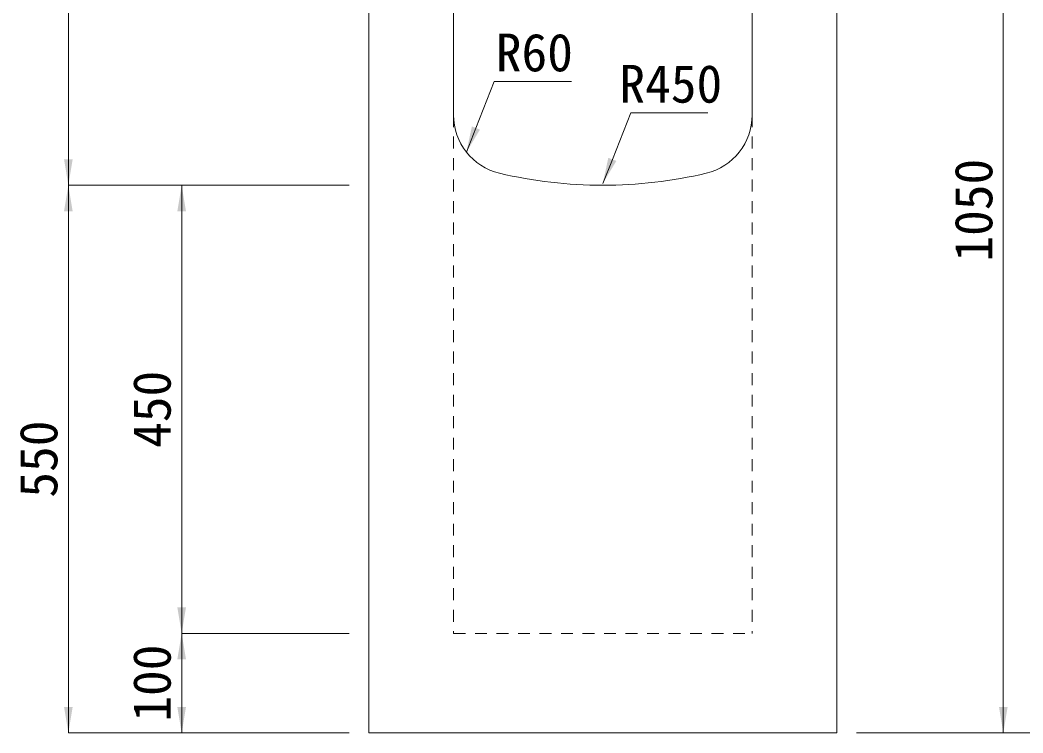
# Model space of a CAD drawing. Units: millimetres at full size, sheet at 1:40. Extents: x 69750 to 116230, y -28801 to 513.
# Drawn here: x 86997 to 88004, y -23584 to -22868 of the extents above; entities that cross this region are included whole.
import ezdxf
from ezdxf.enums import TextEntityAlignment as Align

# ---------------------------------------------------------------- set-up
doc = ezdxf.new("R2010")
doc.units = ezdxf.units.MM
doc.header["$LTSCALE"] = 40
doc.linetypes.add('USER1', pattern=[0.54, 0.3, -0.24])
for name, color, linetype, lineweight in [('寸法線', 7, 'Continuous', 9), ('引出線', 4, 'Continuous', 9), ('本体', 7, 'Continuous', 20)]:
    doc.layers.add(name, color=color, linetype=linetype, lineweight=lineweight)
doc.styles.add('ＭＳ ゴシック', font='')
doc.styles.get('ＭＳ ゴシック').set_extended_font_data('MS Gothic')

# ---------------------------------------------------------------- blocks, each defined once
blk = doc.blocks.new('filled_arrow')
at = {"color": 0, "linetype": 'Continuous', "lineweight": -2}
blk.add_solid([(7.5, 1.25), (0, 0), (7.5, -1.25)], dxfattribs=at)

msp = doc.modelspace()

# ---------------------------------------------------------------- linework, layer by layer
at = {"layer": '寸法線'}
for p, q in [((87045.35, -22534.45), (87045.35, -23034.45)), ((87984.69, -22534.45), (87984.69, -23584.45)), ((87327.33, -23034.45), (87045.35, -23034.45)), ((87045.35, -23034.45), (87045.35, -23584.45)), ((87327.33, -23034.45), (87045.35, -23034.45)), ((87159.2, -23484.45), (87159.2, -23034.45)), ((87327.33, -23034.45), (87159.2, -23034.45)), ((87327.33, -23484.45), (87159.2, -23484.45)), ((87159.2, -23584.45), (87159.2, -23484.45)), ((87327.33, -23484.45), (87159.2, -23484.45)), ((87327.33, -23584.45), (87045.35, -23584.45)), ((87327.33, -23584.45), (87159.2, -23584.45)), ((87837.33, -23584.45), (88100.28, -23584.45)), ((87907.15, -23584.45), (87984.69, -23584.45))]:
    msp.add_line(p, q, dxfattribs=at)
at = {"layer": '引出線'}
for points in [[(87445.26, -23001.14), (87454.81, -22976.95), (87473.25, -22930.26), (87550.8, -22930.26)], [(87582.33, -23032.61), (87591.88, -23008.43), (87610.31, -22961.73), (87687.86, -22961.73)]]:
    msp.add_lwpolyline(points, dxfattribs=at)
at = {"layer": '本体'}
for p, q in [((87347.32, -22534.45), (87347.33, -23584.45)), ((87432.33, -22963.92), (87432.33, -22534.45)), ((87732.33, -22963.92), (87732.33, -22534.45)), ((87817.33, -23584.45), (87817.33, -22534.45)), ((87347.33, -23584.45), (87817.33, -23584.45))]:
    msp.add_line(p, q, dxfattribs=at)
at = {"layer": '本体', "linetype": 'USER1', "lineweight": 9}
for p, q in [((87432.33, -22963.92), (87432.33, -23484.45)), ((87732.33, -22963.92), (87732.33, -23484.45)), ((87432.33, -23484.45), (87732.33, -23484.45))]:
    msp.add_line(p, q, dxfattribs=at)
at = {"layer": '本体'}
for centre, radius, start, end in [((87492.33, -22963.92), 60, 180, 256.65776), ((87672.33, -22963.92), 60, 283.34229, 0), ((87582.33, -22584.45), 450, 256.65776, 283.34229)]:
    msp.add_arc(centre, radius, start, end, dxfattribs=at)

# ---------------------------------------------------------------- block references
at = {"layer": '寸法線', "xscale": 3.47, "yscale": 3.47}
for p, rotation in [((87045.35, -23034.45), 90), ((87045.35, -23034.45), 270), ((87159.2, -23034.45), 270), ((87159.2, -23484.45), 90), ((87159.2, -23484.45), 270), ((87045.35, -23584.45), 90), ((87159.2, -23584.45), 90), ((87984.69, -23584.45), 90)]:
    msp.add_blockref('filled_arrow', p, dxfattribs=dict(at, rotation=rotation))
at = {"layer": '引出線', "xscale": 3.47, "yscale": 3.47, "rotation": 68.5}
for p in [(87445.26, -23001.14), (87582.33, -23032.61)]:
    msp.add_blockref('filled_arrow', p, dxfattribs=at)

# ---------------------------------------------------------------- texts
at = {"layer": '寸法線', "style": 'ＭＳ ゴシック'}
for s, p in [('1050', (87954.69, -23059.45)), ('450', (87129.2, -23259.45)), ('550', (87015.35, -23309.45)), ('100', (87129.2, -23534.45))]:
    msp.add_text(s, height=37.98, rotation=90, dxfattribs=at).set_placement(p, align=Align.MIDDLE_CENTER)
at = {"layer": '引出線', "style": 'ＭＳ ゴシック'}
for s, p in [('R60', (87513.53, -22901.02)), ('R450', (87650.6, -22932.49))]:
    msp.add_text(s, height=37.98, dxfattribs=at).set_placement(p, align=Align.MIDDLE_CENTER)

doc.saveas('drawing.dxf')
